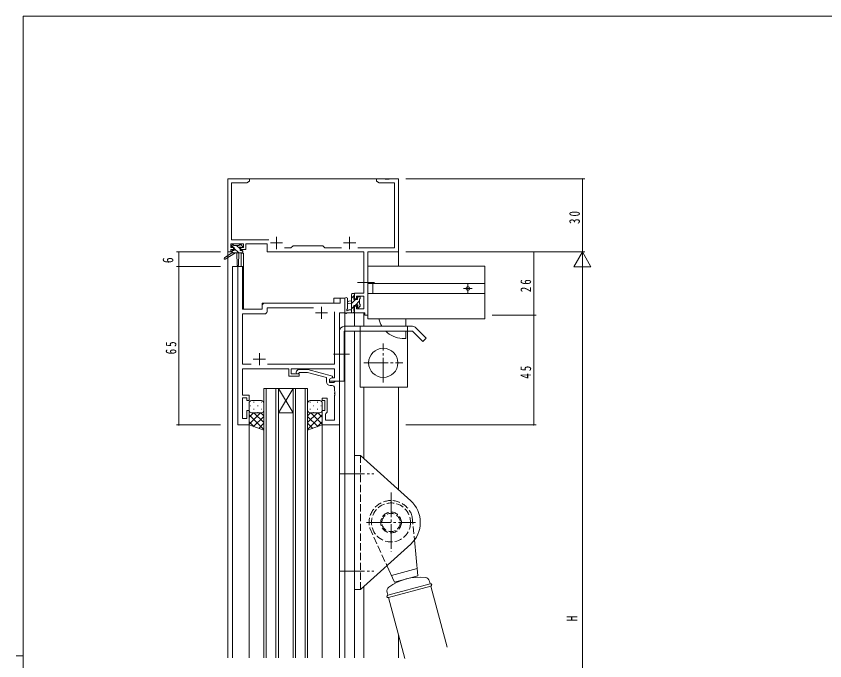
# Model space of a CAD drawing. Units: millimetres on the paper. Extents: x -397 to 397, y -282 to 282.
# Drawn here: x -396.7 to -65.1, y 14.8 to 279.3 of the extents above; entities that cross this region are included whole.
import ezdxf
from ezdxf.enums import TextEntityAlignment as Align

# ---------------------------------------------------------------- set-up
doc = ezdxf.new("R2010")
doc.units = ezdxf.units.MM
doc.linetypes.add('USER2', pattern=[13, 10, -1, 1, -1])
doc.linetypes.add('USER4', pattern=[4, 3, -1])
for name, color, linetype, lineweight in [('0-1_YKK_ZWAK', 7, 'Continuous', 18), ('0-3_YKK_11', 7, 'Continuous', 18), ('0-4_YKK_12', 2, 'Continuous', 18), ('0-5_YKK_13', 4, 'Continuous', 18), ('0-6_YKK_D', 6, 'Continuous', 18)]:
    doc.layers.add(name, color=color, linetype=linetype, lineweight=lineweight)
doc.styles.add('ＭＳ ゴシック', font='')
doc.styles.get('ＭＳ ゴシック').set_extended_font_data('MS Gothic')

msp = doc.modelspace()

# ---------------------------------------------------------------- linework, layer by layer
at = {"layer": '0-1_YKK_ZWAK'}
for p, q in [((-393.908, -245.7), (-393.908, 279.3)), ((376.092, 279.3), (-393.908, 279.3)), ((-396.708, 16.8), (-393.908, 16.8))]:
    msp.add_line(p, q, dxfattribs=at)
at = {"layer": '0-3_YKK_11'}
for p, q in [((-309.967, 212.536), (-309.967, 182.536)), ((-300.967, 212.536), (-309.967, 212.536)), ((-300.967, 211.536), (-300.967, 212.536)), ((-248.967, 212.536), (-248.967, 211.536)), ((-245.425, 212.536), (-248.967, 212.536)), ((-245.242, 212.416), (-245.425, 212.536)), ((-244.692, 212.416), (-245.242, 212.416)), ((-244.509, 212.536), (-244.692, 212.416)), ((-244.425, 212.536), (-244.509, 212.536)), ((-244.242, 212.416), (-244.425, 212.536)), ((-243.692, 212.416), (-244.242, 212.416)), ((-243.509, 212.536), (-243.692, 212.416)), ((-239.967, 212.536), (-243.509, 212.536)), ((-239.967, 182.536), (-239.967, 212.536)), ((-308.337, 210.906), (-302.058, 210.906)), ((-308.337, 187.466), (-308.337, 210.906)), ((-302.058, 210.906), (-300.967, 211.536)), ((-248.967, 211.536), (-247.876, 210.906)), ((-247.876, 210.906), (-241.597, 210.906)), ((-241.597, 210.906), (-241.597, 184.166)), ((-308.667, 185.836), (-303.467, 185.836)), ((-308.667, 184.336), (-308.667, 185.836)), ((-293.115, 187.466), (-308.337, 187.466)), ((-303.467, 185.836), (-303.467, 184.336)), ((-302.467, 185.836), (-293.767, 185.836)), ((-302.467, 183.536), (-302.467, 185.836)), ((-293.767, 185.836), (-293.767, 182.536)), ((-292.467, 186.236), (-287.467, 186.236)), ((-289.967, 188.736), (-289.967, 183.736)), ((-262.467, 186.236), (-257.467, 186.236)), ((-259.967, 188.736), (-259.967, 183.736)), ((-309.967, 182.536), (-308.667, 182.536)), ((-307.567, 184.336), (-308.667, 184.336)), ((-308.667, 183.536), (-307.567, 183.536)), ((-308.667, 182.536), (-308.667, 183.536)), ((-307.647, 184.336), (-308.466, 185.156)), ((-307.692, 182.136), (-308.267, 182.712)), ((-307.567, 183.536), (-307.567, 184.336)), ((-305.447, 182.136), (-307.267, 183.957)), ((-304.867, 183.802), (-306.301, 185.236)), ((-304.567, 184.336), (-304.567, 183.536)), ((-303.467, 184.336), (-304.567, 184.336)), ((-304.567, 183.536), (-302.467, 183.536)), ((-303.767, 182.702), (-304.201, 183.136)), ((-293.767, 182.536), (-254.097, 182.536)), ((-284.037, 184.166), (-286.617, 184.166)), ((-283.167, 185.036), (-284.037, 184.166)), ((-270.967, 185.036), (-283.167, 185.036)), ((-270.097, 184.166), (-270.967, 185.036)), ((-263.318, 184.166), (-270.097, 184.166)), ((-241.597, 184.166), (-256.617, 184.166)), ((-254.097, 182.536), (-254.097, 165.636)), ((-252.467, 182.536), (-239.967, 182.536)), ((-252.467, 156.536), (-252.467, 182.536)), ((-303.835, 176.536), (-305.765, 176.536)), ((-305.765, 176.536), (-305.765, 111.536)), ((-303.835, 159.036), (-303.835, 176.536)), ((-263.895, 163.536), (-263.895, 161.536)), ((-261.965, 163.536), (-263.895, 163.536)), ((-261.965, 157.536), (-261.965, 163.536)), ((-257.967, 164.827), (-259.167, 163.627)), ((-257.513, 163.036), (-259.167, 161.382)), ((-257.967, 165.636), (-257.967, 163.336)), ((-254.097, 165.636), (-257.967, 165.636)), ((-257.967, 163.336), (-257.167, 163.336)), ((-257.167, 164.436), (-254.097, 164.436)), ((-257.167, 163.336), (-257.167, 164.436)), ((-256.313, 164.236), (-256.767, 163.782)), ((-254.097, 164.436), (-254.097, 159.166)), ((-295.765, 160.536), (-295.765, 159.036)), ((-263.895, 161.536), (-294.765, 161.536)), ((-293.835, 159.606), (-274.815, 159.606)), ((-293.835, 158.106), (-293.835, 159.606)), ((-271.465, 160.036), (-271.465, 155.036)), ((-258.167, 160.137), (-259.167, 159.137)), ((-257.967, 160.336), (-257.967, 157.536)), ((-257.167, 160.336), (-257.967, 160.336)), ((-255.867, 162.437), (-257.668, 160.636)), ((-257.167, 159.166), (-257.167, 160.336)), ((-255.667, 160.392), (-256.519, 159.541)), ((-295.765, 159.036), (-303.835, 159.036)), ((-303.835, 157.106), (-294.835, 157.106)), ((-303.835, 136.466), (-303.835, 157.106)), ((-273.965, 157.536), (-268.965, 157.536)), ((-266.095, 158.036), (-266.095, 136.466)), ((-266.095, 158.036), (-266.095, 136.466)), ((-264.165, 157.536), (-261.965, 157.536)), ((-264.165, 129.536), (-264.165, 157.536)), ((-257.967, 158.092), (-258.523, 157.536)), ((-257.967, 157.536), (-253.667, 157.536)), ((-254.097, 159.166), (-257.167, 159.166)), ((-253.667, 157.536), (-253.667, 156.536)), ((-253.667, 156.536), (-252.467, 156.536)), ((-296.965, 141.036), (-296.965, 136.036)), ((-300.315, 136.466), (-303.835, 136.466)), ((-299.465, 138.536), (-294.465, 138.536)), ((-266.095, 136.466), (-293.615, 136.466)), ((-303.835, 134.536), (-284.865, 134.536)), ((-303.835, 130.495), (-303.835, 134.536)), ((-284.865, 134.536), (-284.865, 131.536)), ((-283.865, 134.536), (-266.095, 134.536)), ((-283.865, 132.536), (-283.865, 134.536)), ((-281.791, 133.561), (-281.016, 134.336)), ((-281.016, 134.336), (-277.07, 134.336)), ((-280.519, 133.136), (-280.943, 132.712)), ((-277.228, 133.136), (-280.519, 133.136)), ((-269.467, 131.057), (-277.228, 133.136)), ((-277.07, 134.336), (-266.967, 131.629)), ((-266.095, 134.536), (-266.095, 130.836)), ((-303.955, 130.311), (-303.835, 130.495)), ((-303.955, 129.761), (-303.955, 130.311)), ((-303.835, 129.578), (-303.955, 129.761)), ((-303.955, 129.311), (-303.835, 129.495)), ((-303.835, 129.495), (-303.835, 129.578)), ((-284.865, 131.536), (-280.665, 131.536)), ((-280.665, 132.536), (-283.865, 132.536)), ((-280.665, 131.536), (-280.665, 132.536)), ((-269.467, 129.236), (-269.467, 131.057)), ((-266.967, 131.029), (-268.167, 130.336)), ((-268.167, 130.336), (-268.167, 129.036)), ((-267.299, 130.836), (-268.165, 130.336)), ((-268.165, 130.336), (-268.165, 129.536)), ((-268.165, 129.536), (-264.165, 129.536)), ((-266.095, 130.836), (-267.299, 130.836)), ((-266.967, 131.629), (-266.967, 131.029)), ((-266.167, 129.236), (-265.867, 129.536)), ((-265.867, 129.536), (-264.167, 129.536)), ((-264.167, 129.536), (-264.167, 111.536)), ((-303.955, 128.761), (-303.955, 129.311)), ((-303.835, 128.578), (-303.955, 128.761)), ((-303.835, 123.736), (-303.835, 128.578)), ((-268.167, 129.036), (-266.367, 129.036)), ((-267.097, 127.736), (-267.967, 127.736)), ((-266.367, 129.036), (-266.167, 129.236)), ((-266.097, 125.495), (-266.097, 126.736)), ((-301.165, 123.736), (-303.835, 123.736)), ((-303.835, 122.736), (-302.165, 122.736)), ((-303.835, 114.236), (-303.835, 122.736)), ((-302.165, 122.736), (-302.165, 121.536)), ((-301.165, 121.536), (-301.165, 123.736)), ((-265.977, 125.311), (-266.097, 125.495)), ((-266.097, 124.578), (-265.977, 124.761)), ((-266.097, 124.495), (-266.097, 124.578)), ((-265.977, 124.311), (-266.097, 124.495)), ((-266.097, 123.578), (-265.977, 123.761)), ((-266.097, 113.466), (-266.097, 123.578)), ((-265.977, 124.761), (-265.977, 125.311)), ((-265.977, 123.761), (-265.977, 124.311)), ((-302.165, 121.536), (-301.165, 121.536)), ((-300.745, 119.456), (-300.545, 119.456)), ((-299.33, 120.871), (-299.13, 120.871)), ((-297.715, 119.456), (-297.515, 119.456)), ((-296.3, 120.871), (-296.1, 120.871)), ((-276.03, 120.871), (-276.23, 120.871)), ((-274.615, 119.456), (-274.815, 119.456)), ((-273, 120.871), (-273.2, 120.871)), ((-271.585, 119.456), (-271.785, 119.456)), ((-271.167, 122.536), (-269.167, 122.536)), ((-271.167, 121.536), (-271.167, 122.536)), ((-270.167, 121.536), (-271.167, 121.536)), ((-270.167, 117.536), (-270.167, 121.536)), ((-269.167, 122.536), (-269.167, 116.736)), ((-302.165, 117.536), (-302.165, 114.236)), ((-301.165, 117.536), (-302.165, 117.536)), ((-301.165, 111.536), (-301.165, 117.536)), ((-301.165, 117.534), (-301.165, 117.534)), ((-301.165, 114.706), (-299.335, 116.536)), ((-301.165, 111.878), (-296.506, 116.536)), ((-300.58, 116.626), (-300.545, 116.626)), ((-299.33, 118.041), (-299.13, 118.041)), ((-295.165, 112.517), (-299.184, 116.536)), ((-297.715, 116.626), (-297.515, 116.626)), ((-295.165, 115.346), (-296.356, 116.536)), ((-296.3, 118.041), (-296.1, 118.041)), ((-277.165, 115.346), (-275.974, 116.536)), ((-277.165, 112.517), (-273.146, 116.536)), ((-276.03, 118.041), (-276.23, 118.041)), ((-271.165, 111.878), (-275.824, 116.536)), ((-274.615, 116.626), (-274.815, 116.626)), ((-273, 118.041), (-273.2, 118.041)), ((-271.165, 114.706), (-272.995, 116.536)), ((-271.75, 116.626), (-271.785, 116.626)), ((-271.167, 117.536), (-270.167, 117.536)), ((-271.167, 111.536), (-271.167, 117.536)), ((-271.165, 117.534), (-271.165, 117.534)), ((-269.667, 116.236), (-269.867, 116.036)), ((-269.167, 116.736), (-269.667, 116.236)), ((-302.165, 114.236), (-303.835, 114.236)), ((-295.165, 109.689), (-301.165, 115.689)), ((-299.105, 110.801), (-301.165, 112.86)), ((-299.332, 110.882), (-295.165, 115.049)), ((-277.165, 109.689), (-271.165, 115.689)), ((-272.998, 110.882), (-277.165, 115.049)), ((-273.225, 110.801), (-271.165, 112.86)), ((-269.867, 116.036), (-269.867, 113.466)), ((-269.867, 113.466), (-266.097, 113.466)), ((-305.765, 111.536), (-301.165, 111.536)), ((-297.248, 110.138), (-295.165, 112.221)), ((-275.082, 110.138), (-277.165, 112.221)), ((-264.167, 111.536), (-271.167, 111.536))]:
    msp.add_line(p, q, dxfattribs=at)
for centre, radius, start, end in [((-294.765, 160.536), 1, 90.00001, 179.99999), ((-294.835, 158.106), 1, 270.00001, 359.99999), ((-281.367, 133.136), 0.6, 134.99999, 315.00001), ((-267.967, 129.236), 1.5, 180.00001, 269.99999), ((-267.097, 126.736), 1, 0.00001, 89.99999)]:
    msp.add_arc(centre, radius, start, end, dxfattribs=at)
at = {"layer": '0-4_YKK_12'}
for p, q in [((-309.967, 212.536), (-239.967, 212.536)), ((-309.967, 212.536), (-309.967, 16.036)), ((-239.967, 212.536), (-239.967, 176.736)), ((-303.467, 182.036), (-303.467, 159.036)), ((-303.767, 176.536), (-307.967, 176.536)), ((-303.767, 176.536), (-307.967, 176.536)), ((-307.967, 176.536), (-307.967, 16.036)), ((-305.765, 111.536), (-305.765, 176.536)), ((-305.765, 111.536), (-305.765, 176.536)), ((-303.767, 176.536), (-303.767, 159.036)), ((-303.767, 176.536), (-303.767, 159.036)), ((-266.467, 163.536), (-266.467, 161.536)), ((-261.967, 163.536), (-266.467, 163.536)), ((-266.467, 163.536), (-266.467, 161.536)), ((-261.967, 163.536), (-266.467, 163.536)), ((-261.967, 150.173), (-261.967, 163.536)), ((-261.967, 152.036), (-261.967, 163.536)), ((-295.767, 161.536), (-266.467, 161.536)), ((-295.767, 159.036), (-295.767, 161.536)), ((-295.767, 161.536), (-266.467, 161.536)), ((-295.767, 159.036), (-295.767, 161.536)), ((-303.767, 159.036), (-295.767, 159.036)), ((-303.767, 159.036), (-295.767, 159.036)), ((-264.165, 157.535), (-261.967, 157.535)), ((-264.165, 129.536), (-264.165, 157.535)), ((-264.165, 157.535), (-261.967, 157.535)), ((-264.165, 129.536), (-264.165, 157.535)), ((-257.967, 157.536), (-257.967, 152.036)), ((-254.067, 157.536), (-254.067, 152.036)), ((-261.967, 16.036), (-261.967, 150.036)), ((-257.967, 150.036), (-257.967, 16.036)), ((-264.467, 129.536), (-264.165, 129.536)), ((-289.165, 126.536), (-295.165, 126.536)), ((-295.165, 126.536), (-295.165, 16.036)), ((-294.165, 16.036), (-294.165, 126.536)), ((-290.165, 126.536), (-290.165, 16.036)), ((-283.165, 126.536), (-289.165, 116.536)), ((-289.165, 126.536), (-283.165, 116.536)), ((-289.165, 126.536), (-283.165, 126.536)), ((-289.165, 16.036), (-289.165, 126.536)), ((-277.165, 126.536), (-283.165, 126.536)), ((-283.165, 126.536), (-283.165, 16.036)), ((-282.165, 16.036), (-282.165, 126.536)), ((-278.165, 126.536), (-278.165, 16.036)), ((-277.165, 16.036), (-277.165, 126.536)), ((-254.067, 127.036), (-254.067, 97.769)), ((-239.967, 127.036), (-239.967, 85.007)), ((-289.165, 116.536), (-283.165, 116.536)), ((-301.167, 111.536), (-305.765, 111.536)), ((-301.167, 16.036), (-301.167, 111.536)), ((-301.167, 16.036), (-301.167, 111.536)), ((-271.167, 16.036), (-271.167, 111.536)), ((-264.167, 16.036), (-264.167, 111.536)), ((-264.167, 16.036), (-264.167, 111.536)), ((-254.067, 45.304), (-254.067, 16.036)), ((-239.967, 25.567), (-239.967, 16.036))]:
    msp.add_line(p, q, dxfattribs=at)
msp.add_lwpolyline([(-303.467, 182.036), (-304.467, 182.036), (-304.467, 176.536)], dxfattribs=at)
at = {"layer": '0-5_YKK_13'}
for p, q in [((-308.467, 184.636), (-308.467, 185.136)), ((-308.267, 182.836), (-308.267, 182.136)), ((-308.167, 185.436), (-307.667, 185.436)), ((-307.267, 184.336), (-308.167, 184.336)), ((-307.967, 183.136), (-307.267, 183.136)), ((-307.467, 185.236), (-305.367, 185.236)), ((-307.267, 183.136), (-307.267, 184.336)), ((-305.167, 185.436), (-304.567, 185.436)), ((-304.867, 183.875), (-304.867, 183.136)), ((-304.867, 183.136), (-304.067, 183.136)), ((-304.067, 184.336), (-304.406, 184.336)), ((-304.355, 185.349), (-303.855, 184.849)), ((-303.767, 182.836), (-303.767, 182.436)), ((-308.267, 182.136), (-311.334, 180.086)), ((-306.767, 182.136), (-311.012, 179.579)), ((-304.067, 182.136), (-308.267, 182.136)), ((-306.167, 182.136), (-306.065, 177.128)), ((-305.365, 182.136), (-305.465, 177.128)), ((-252.467, 155.036), (-252.467, 176.736)), ((-252.467, 176.736), (-204.467, 176.736)), ((-204.467, 176.736), (-204.467, 155.036)), ((-252.467, 169.536), (-204.467, 169.536)), ((-250.467, 169.536), (-250.467, 165.536)), ((-211.467, 169.336), (-211.467, 165.736)), ((-209.667, 167.536), (-213.267, 167.536)), ((-261.967, 163.264), (-261.967, 158.102)), ((-260.767, 163.264), (-260.764, 159.303)), ((-259.167, 157.536), (-259.167, 165.136)), ((-258.867, 165.436), (-258.267, 165.436)), ((-258.167, 164.336), (-258.167, 163.036)), ((-258.167, 163.036), (-256.767, 163.036)), ((-257.967, 165.136), (-257.967, 164.536)), ((-256.767, 163.036), (-256.767, 163.936)), ((-256.467, 164.236), (-255.967, 164.236)), ((-255.867, 163.236), (-255.867, 161.136)), ((-255.667, 163.936), (-255.667, 163.436)), ((-252.467, 165.536), (-204.467, 165.536)), ((-259.167, 162.436), (-260.312, 162.334)), ((-259.167, 161.236), (-260.312, 161.338)), ((-258.167, 160.636), (-258.167, 158.636)), ((-257.228, 160.636), (-258.167, 160.636)), ((-256.767, 159.836), (-256.767, 160.175)), ((-255.755, 160.124), (-256.255, 159.624)), ((-255.667, 160.936), (-255.667, 160.336)), ((-258.267, 157.536), (-260.948, 157.536)), ((-260.348, 158.736), (-259.167, 158.736)), ((-257.967, 158.436), (-257.967, 157.836)), ((-204.467, 155.036), (-252.467, 155.036)), ((-236.967, 152.036), (-236.967, 155.036)), ((-264.165, 150.036), (-264.165, 129.536)), ((-234.165, 152.036), (-262.165, 152.036)), ((-262.165, 129.536), (-262.165, 150.036)), ((-262.165, 150.036), (-234.165, 150.036)), ((-255.665, 152.036), (-255.665, 150.036)), ((-255.665, 127.036), (-255.665, 150.036)), ((-236.967, 147.036), (-236.967, 150.036)), ((-236.165, 150.036), (-236.165, 152.036)), ((-236.165, 127.036), (-236.165, 150.036)), ((-234.165, 150.036), (-229.922, 145.794)), ((-228.508, 147.208), (-232.751, 151.45)), ((-236.967, 147.036), (-238.467, 147.036)), ((-228.508, 147.208), (-229.922, 145.794)), ((-264.165, 129.536), (-262.165, 129.536)), ((-255.665, 127.036), (-236.165, 127.036)), ((-301.165, 120.536), (-301.165, 117.536)), ((-296.165, 121.536), (-300.165, 121.536)), ((-295.165, 117.536), (-295.165, 120.536)), ((-277.165, 117.536), (-277.165, 120.536)), ((-276.165, 121.536), (-272.165, 121.536)), ((-271.165, 120.536), (-271.165, 117.536)), ((-301.165, 111.536), (-301.165, 117.536)), ((-300.165, 116.536), (-296.165, 116.536)), ((-295.165, 117.536), (-295.165, 109.394)), ((-277.165, 117.536), (-277.165, 109.394)), ((-272.165, 116.536), (-276.165, 116.536)), ((-271.165, 111.536), (-271.165, 117.536)), ((-295.165, 109.394), (-301.165, 111.536)), ((-277.165, 109.394), (-271.165, 111.536)), ((-257.967, 99.036), (-255.467, 99.036)), ((-255.467, 99.036), (-234.914, 80.433)), ((-233.352, 64.357), (-231.926, 49.648)), ((-234.914, 62.64), (-255.467, 44.036)), ((-244.66, 53.819), (-241.585, 47.06)), ((-232.219, 52.675), (-242.845, 49.828)), ((-231.926, 49.648), (-241.585, 47.06)), ((-227.203, 47.479), (-226.897, 46.337)), ((-226.897, 46.337), (-244.284, 41.678)), ((-226.639, 45.371), (-244.025, 40.712)), ((-226.639, 45.371), (-219.956, 20.432)), ((-244.59, 42.82), (-244.284, 41.678)), ((-244.025, 40.712), (-237.343, 15.773))]:
    msp.add_line(p, q, dxfattribs=at)
at = {"layer": '0-5_YKK_13', "linetype": 'USER2'}
for p, q in [((-249.706, 170.036), (-256.663, 170.036)), ((-246.165, 129.036), (-246.165, 145.036)), ((-266.528, 140.536), (-259.992, 140.536)), ((-254.165, 137.036), (-238.165, 137.036)), ((-263.798, 91.536), (-250.036, 91.536)), ((-242.967, 83.773), (-242.967, 59.611)), ((-252.967, 71.536), (-232.967, 71.536)), ((-263.798, 51.536), (-250.036, 51.536))]:
    msp.add_line(p, q, dxfattribs=at)
at = {"layer": '0-5_YKK_13', "linetype": 'USER4'}
for p, q in [((-255.467, 44.036), (-255.467, 99.036)), ((-234.274, 73.866), (-233.352, 64.357)), ((-251.66, 69.207), (-244.66, 53.819))]:
    msp.add_line(p, q, dxfattribs=at)
at = {"layer": '0-5_YKK_13'}
msp.add_lwpolyline([(-255.467, 44.036), (-257.967, 44.036), (-257.967, 99.036)], dxfattribs=at)
for centre, radius in [((-211.467, 167.536), 0.8), ((-246.165, 137.036), 6)]:
    msp.add_circle(centre, radius, dxfattribs=at)
at = {"layer": '0-5_YKK_13', "linetype": 'USER4'}
for radius in [8, 4.25, 3.75]:
    msp.add_circle((-242.967, 71.536), radius, dxfattribs=at)
at = {"layer": '0-5_YKK_13'}
for centre, radius, start, end in [((-308.167, 185.136), 0.3, 90, 180), ((-308.167, 184.636), 0.3, 180, 270), ((-307.967, 182.836), 0.3, 90, 180), ((-307.667, 185.236), 0.2, 0, 90), ((-305.167, 185.236), 0.2, 90, 180), ((-304.867, 184.336), 0.25, 33.05573, 236.94427), ((-305.167, 183.875), 0.3, 0, 56.94427), ((-304.406, 184.636), 0.3, 213.05573, 270), ((-304.567, 185.136), 0.3, 45, 90), ((-304.067, 184.636), 0.3, 270, 45), ((-304.067, 182.836), 0.3, 0, 90), ((-304.067, 182.436), 0.3, 270, 0), ((-311.167, 179.836), 0.3, 123.76905, 301.06147), ((-305.765, 177.134), 0.3, 181.16963, 358.85539), ((-261.367, 163.264), 0.6, 0.04023, 180.04023), ((-258.867, 165.136), 0.3, 90, 180), ((-258.267, 165.136), 0.3, 0, 90), ((-258.167, 164.536), 0.2, 270, 0), ((-256.467, 163.936), 0.3, 90, 180), ((-255.967, 163.936), 0.3, 0, 90), ((-255.867, 163.436), 0.2, 270, 0), ((-261.064, 159.303), 0.3, 289.18976, 0.04023), ((-260.267, 161.836), 0.5, 95.09207, 264.90793), ((-257.228, 160.936), 0.3, 270, 326.94427), ((-256.767, 160.636), 0.25, 303.05573, 146.94427), ((-256.467, 160.175), 0.3, 123.05573, 180), ((-256.467, 159.836), 0.3, 180, 315), ((-255.867, 160.936), 0.2, 0, 90), ((-255.967, 160.336), 0.3, 315, 0), ((-261.667, 158.102), 0.3, 180, 229.47122), ((-262.057, 157.646), 0.3, 349.47122, 49.47122), ((-261.467, 157.536), 0.3, 169.47122, 330), ((-260.948, 157.236), 0.3, 90, 150), ((-260.867, 158.736), 0.3, 109.18976, 330), ((-260.348, 158.436), 0.3, 90, 150), ((-258.267, 157.836), 0.3, 270, 0), ((-258.167, 158.436), 0.2, 360, 90), ((-237.763, 157.513), 10.5, 193.64151, 211.43851), ((-262.165, 150.036), 2, 90, 180), ((-237.763, 157.513), 10.5, 225.40272, 266.15667), ((-234.165, 150.036), 2, 45, 90), ((-300.165, 120.536), 1, 90.0001, 180.0001), ((-296.165, 120.536), 1, 0.0001, 90.0001), ((-276.165, 120.536), 1, 89.9999, 179.9999), ((-272.165, 120.536), 1, 359.9999, 89.9999), ((-300.165, 117.536), 1, 180.0001, 270.0001), ((-296.165, 117.536), 1, 270.0001, 0.0001), ((-276.165, 117.536), 1, 179.9999, 269.9999), ((-272.165, 117.536), 1, 269.9999, 359.9999), ((-242.967, 71.536), 12, 312.14962, 47.85038), ((-231.256, 27.828), 21.25, 83.67631, 126.32369), ((-229.135, 46.961), 2, 15, 83.67631), ((-242.658, 43.338), 2, 126.32369, 195), ((-226.768, 45.854), 0.5, 285, 105), ((-244.155, 41.195), 0.5, 105, 285)]:
    msp.add_arc(centre, radius, start, end, dxfattribs=at)
at = {"layer": '0-5_YKK_13', "linetype": 'USER4'}
msp.add_arc((-242.967, 71.536), 9, 15, 195, dxfattribs=at)
at = {"layer": '0-6_YKK_D'}
for p, q in [((-236.967, 212.536), (-163.467, 212.536)), ((-164.467, 212.536), (-164.467, 182.536)), ((-312.967, 182.536), (-330.967, 182.536)), ((-329.967, 182.536), (-329.967, 176.536)), ((-236.967, 182.536), (-163.467, 182.536)), ((-236.967, 182.536), (-163.467, 182.536)), ((-201.467, 182.536), (-183.467, 182.536)), ((-184.467, 156.536), (-184.467, 182.536)), ((-164.467, 182.536), (-167.967, 176.474)), ((-164.467, 182.536), (-164.467, 170.412)), ((-164.467, 182.536), (-160.967, 176.474)), ((-312.967, 176.536), (-330.967, 176.536)), ((-312.967, 176.536), (-330.967, 176.536)), ((-329.967, 176.536), (-329.967, 111.536)), ((-167.967, 176.474), (-160.967, 176.474)), ((-164.467, -110.464), (-164.467, 175.536)), ((-201.467, 156.536), (-183.467, 156.536)), ((-200.467, 156.536), (-183.467, 156.536)), ((-184.467, 156.536), (-184.467, 111.536)), ((-312.967, 111.536), (-330.967, 111.536)), ((-236.967, 111.536), (-183.467, 111.536))]:
    msp.add_line(p, q, dxfattribs=at)
for centre, start, end in [((-164.467, 212.536), 90, 270), ((-164.467, 212.536), 270, 90), ((-329.967, 182.536), 90, 270), ((-329.967, 182.536), 270, 90), ((-184.467, 182.536), 90, 270), ((-184.467, 182.536), 270, 90), ((-329.967, 176.536), 90, 270), ((-329.967, 176.536), 90, 270), ((-329.967, 176.536), 270, 90), ((-329.967, 176.536), 270, 90), ((-184.467, 156.536), 90, 270), ((-184.467, 156.536), 90, 270), ((-184.467, 156.536), 270, 90), ((-184.467, 156.536), 270, 90), ((-329.967, 111.536), 90, 270), ((-329.967, 111.536), 270, 90), ((-184.467, 111.536), 90, 270), ((-184.467, 111.536), 270, 90)]:
    msp.add_arc(centre, 0.106, start, end, dxfattribs=at)

# ---------------------------------------------------------------- texts
at = {"layer": '0-6_YKK_D', "color": 7, "style": 'ＭＳ ゴシック', "width": 0.8}
for s, p in [('6', (-330.967, 177.936)), ('H', (-165.267, 30.936))]:
    msp.add_text(s, height=4.399, rotation=90, dxfattribs=at).set_placement(p, align=Align.BOTTOM_LEFT)
at = {"layer": '0-6_YKK_D', "color": 7, "char_height": 4.399, "attachment_point": 7, "rotation": 90, "style": 'ＭＳ ゴシック'}
for s, insert in [('\\T1.37;\\W0.75;30', (-165.467, 194.016)), ('\\T1.37;\\W0.75;26', (-185.467, 166.016)), ('\\T1.37;\\W0.75;65', (-330.967, 140.516)), ('\\T1.37;\\W0.75;45', (-185.467, 130.516))]:
    msp.add_mtext(s, dxfattribs=dict(at, insert=insert))

doc.saveas('drawing.dxf')
